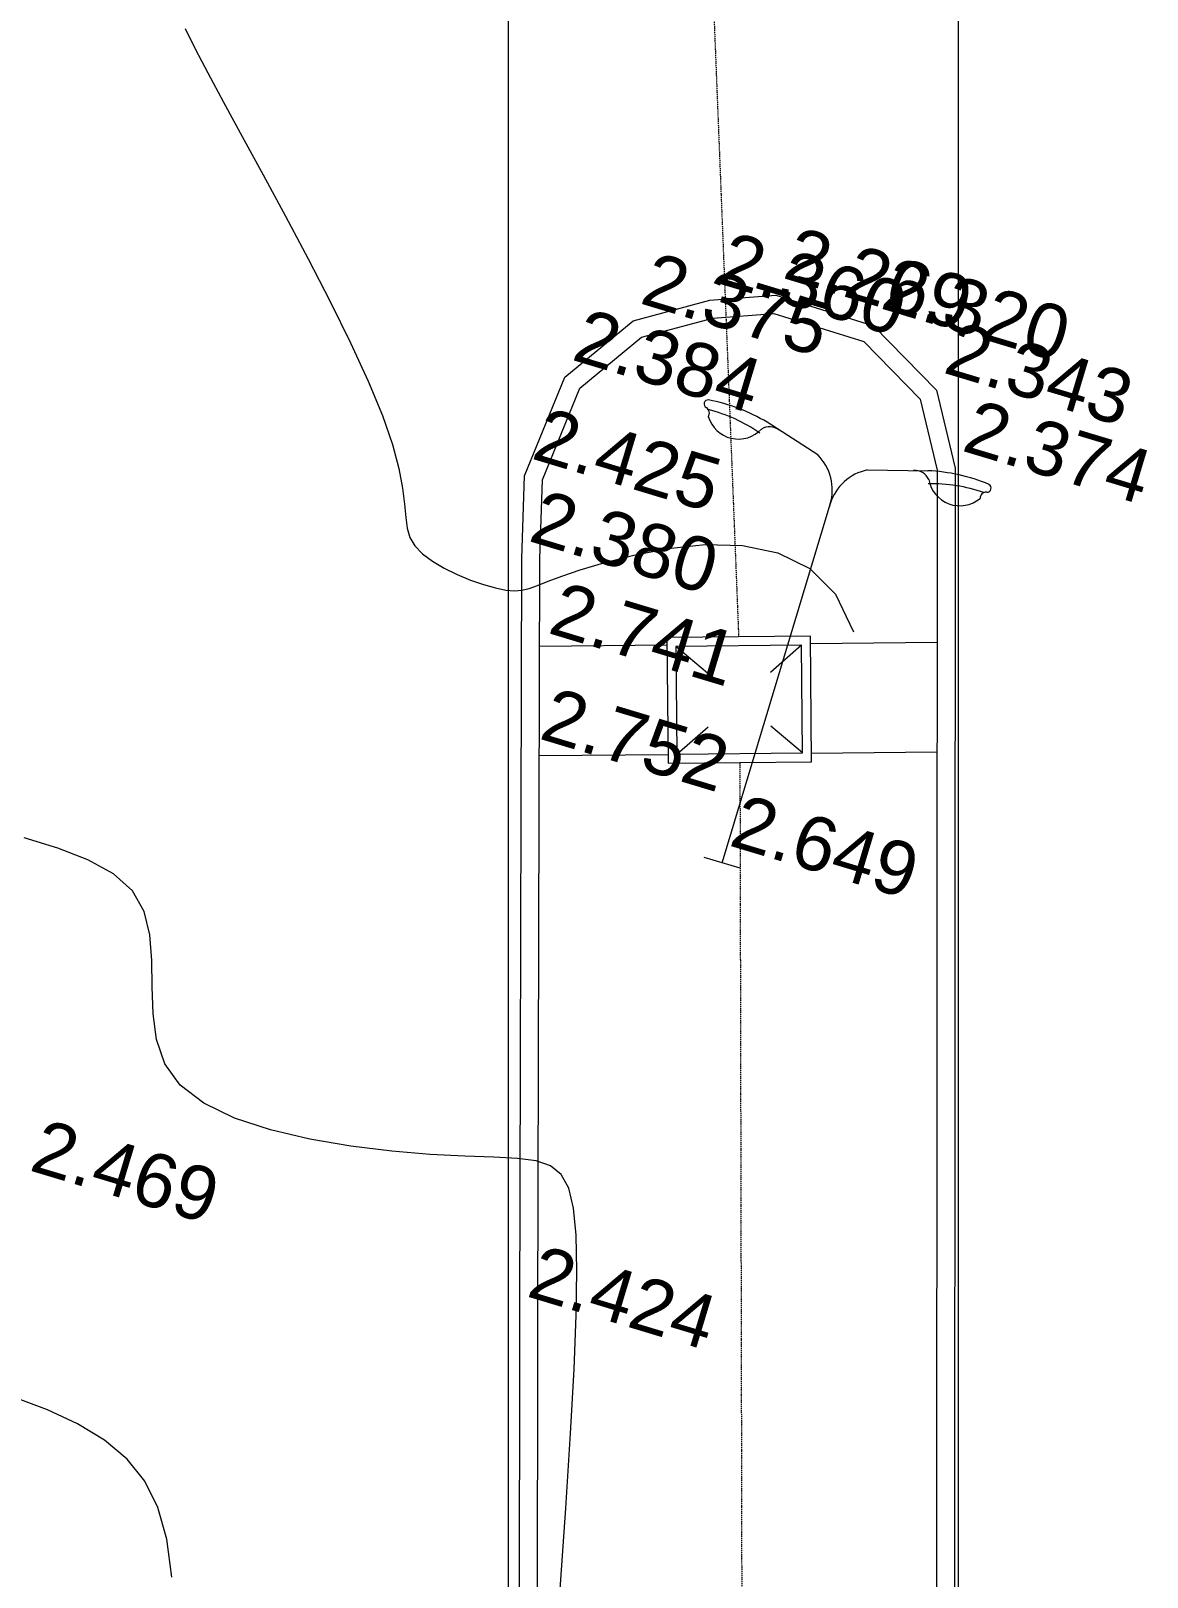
# Model space of a CAD drawing. Header units: millimetres. Extents: x -24439 to 198341, y -52871 to 149926.
# Drawn here: x 147462 to 159900, y 32502 to 49721 of the extents above; entities that cross this region are included whole.
import ezdxf

# ---------------------------------------------------------------- set-up
doc = ezdxf.new("R2010")
doc.units = ezdxf.units.MM
doc.linetypes.add('IMPORT-TNM', pattern=[22.86, 12.7, -5.08, 0, -5.08])
doc.linetypes.add('NET VAN', pattern=[1.06, 0.53, -0.53])
for name, color, linetype, lineweight in [('A-DETL-GENF-2', 9, 'NET VAN', 9), ('A-FLOR', 192, 'Continuous', 9), ('G-IMPT-1', 9, 'Continuous', 9), ('G-IMPT-5', 9, 'IMPORT-TNM', 9), ('G-IMPT-6', 7, 'Continuous', 9)]:
    doc.layers.add(name, color=color, linetype=linetype, lineweight=lineweight)
doc.styles.add('Arial_1', font='arial_0.ttf', dxfattribs={"height": 600})

# ---------------------------------------------------------------- blocks, each defined once
blk = doc.blocks.new('NCV_TKCS_251209_TONG THE HIEN TRANG SAN DUONG - NCV_TKCS_HIEN TRANG_251209a_dwg_hg2-1612997-TKCS_MB ĐỊNH VỊ CAO ĐỘ THIẾT KẾ')
at = {"layer": 'G-IMPT-1'}
for p, q in [((563651611, 1144962883), (563651366, 1144962493)), ((563650698, 1144962285), (563650274, 1144962467)), ((563651968, 1144961738), (563651544, 1144961920))]:
    blk.add_line(p, q, dxfattribs=at)
at = {"layer": 'G-IMPT-1', "flags": 128}
blk.add_lwpolyline([(563650565, 1144961196), (563652093, 1144961672), (563651677, 1144963009), (563650149, 1144962533)], close=True, dxfattribs=at)
blk.add_lwpolyline([(563650631, 1144961321), (563651968, 1144961738), (563651611, 1144962883), (563650274, 1144962467), (563650631, 1144961321), (563650876, 1144961712)], dxfattribs=at)
blk = doc.blocks.new('NCV_TKCS_251209_TONG THE HIEN TRANG SAN DUONG - NCV_TKCS_HIEN TRANG_251209a_dwg_CS2-1612999-TKCS_MB ĐỊNH VỊ CAO ĐỘ THIẾT KẾ')
at = {"layer": 'G-IMPT-1'}
for p, q in [((-290, 4657), (-935, 4843)), ((290, 4657), (935, 4843)), ((210, 0), (-210, 0))]:
    blk.add_line(p, q, dxfattribs=at)
at = {"layer": 'G-IMPT-1', "flags": 128}
blk.add_lwpolyline([(0, 0), (0, 4145), (0, 4175), (0, 4145)], dxfattribs=at)
at = {"layer": 'G-IMPT-1'}
for centre, radius, start, end in [((-1623, 4848), 45.6, 101.0372, 258.9628), ((-1428, 2871), 2033, 75.9596, 95.7479), ((1428, 2871), 2033, 84.2521, 104.0404), ((1623, 4848), 45.6, 281.0372, 78.9628), ((-1647, 4736), 69.3, 28.4843, 76.9887), ((-1522, 3064), 1727, 71.7052, 92.7174), ((-1647, 4736), 69.3, 342.3837, 28.0836), ((-1288, 4908), 351, 213.3488, 333.7855), ((-845, 4640), 170, 68.732, 138.4593), ((-546, 4175), 546, 360, 62.0291), ((546, 4175), 546, 117.9709, 180), ((845, 4640), 170, 41.5407, 111.268), ((1288, 4908), 351, 206.2145, 326.6512), ((1522, 3064), 1727, 87.2826, 108.2948), ((1647, 4736), 69.3, 151.9164, 197.6163), ((1647, 4736), 69.3, 103.0113, 151.5157)]:
    blk.add_arc(centre, radius, start, end, dxfattribs=at)
blk = doc.blocks.new('NCV_TKCS_251209_TONG THE HIEN TRANG SAN DUONG - NCV_TKCS_HIEN TRANG_251209a_dwg-1612995-TKCS_MB ĐỊNH VỊ CAO ĐỘ THIẾT KẾ')
at = {"layer": 'G-IMPT-1'}
for p, q in [((563632306, 1145032196), (563630960, 1145031776)), ((563629433, 1145031301), (563628076, 1145030878)), ((563632657, 1145031026), (563631323, 1145030610)), ((563629796, 1145030135), (563628425, 1145029708))]:
    blk.add_line(p, q, dxfattribs=at)
at = {"layer": 'G-IMPT-1', "flags": 128}
for points in [[(563627144, 1145019771), (563626966, 1145020161), (563626771, 1145020469), (563626547, 1145020707), (563626287, 1145020886), (563625983, 1145021016), (563625644, 1145021103), (563625279, 1145021156), (563624898, 1145021179)], [(563631338, 1145020841), (563631126, 1145021774), (563630937, 1145022585), (563630768, 1145023280), (563630617, 1145023864), (563630481, 1145024341), (563630358, 1145024717), (563630243, 1145024997), (563630129, 1145025193), (563630005, 1145025315), (563629863, 1145025374), (563629693, 1145025381), (563629485, 1145025347), (563629230, 1145025283), (563628917, 1145025201), (563628543, 1145025110), (563628121, 1145025021), (563627670, 1145024942), (563627210, 1145024884), (563626759, 1145024856), (563626336, 1145024867), (563625961, 1145024926), (563625651, 1145025044), (563625420, 1145025224), (563625254, 1145025455), (563625134, 1145025719), (563625039, 1145026001), (563624950, 1145026283), (563624847, 1145026549), (563624710, 1145026781), (563624519, 1145026963), (563624261, 1145027084), (563623944, 1145027152), (563623583, 1145027179), (563623192, 1145027179)], [(563622312, 1145036326), (563622483, 1145036143), (563622696, 1145035926), (563622956, 1145035667), (563623266, 1145035361), (563623614, 1145035018), (563623984, 1145034650), (563624363, 1145034267), (563624735, 1145033882), (563625085, 1145033508), (563625398, 1145033155), (563625660, 1145032835), (563625859, 1145032559), (563626004, 1145032323), (563626107, 1145032125), (563626180, 1145031960), (563626236, 1145031824), (563626286, 1145031712), (563626345, 1145031622), (563626423, 1145031549), (563626530, 1145031489), (563626661, 1145031441), (563626810, 1145031404), (563626967, 1145031378), (563627126, 1145031363), (563627280, 1145031356), (563627420, 1145031359), (563627538, 1145031370), (563627632, 1145031390), (563627708, 1145031419), (563627780, 1145031462), (563627860, 1145031521), (563627959, 1145031599), (563628090, 1145031699), (563628265, 1145031824), (563628496, 1145031976), (563628790, 1145032154), (563629136, 1145032335), (563629517, 1145032495), (563629917, 1145032606), (563630320, 1145032642), (563630709, 1145032578), (563631068, 1145032387), (563631380, 1145032042)], [(563641282, 1144986147), (563640641, 1144988325), (563636393, 1145002426), (563630011, 1145023698), (563627604, 1145031759), (563627371, 1145032647), (563627483, 1145033830), (563628029, 1145034651), (563628783, 1145035116), (563629471, 1145035381), (563630611, 1145035371), (563631489, 1145034886), (563631938, 1145034114), (563645933, 1144987548)], [(563641474, 1144986205), (563640833, 1144988382), (563636585, 1145002484), (563630203, 1145023755), (563627797, 1145031813), (563627573, 1145032663), (563627677, 1145033761), (563628171, 1145034504), (563628872, 1145034936), (563629507, 1145035181), (563630559, 1145035171), (563631344, 1145034738), (563631753, 1145034034), (563645742, 1144987491)]]:
    blk.add_lwpolyline(points, dxfattribs=at)
at = {"layer": 'G-IMPT-5'}
for p, q in [((563621613, 1145056418), (563630171, 1145031619)), ((563630588, 1145030283), (563638311, 1145004845))]:
    blk.add_line(p, q, dxfattribs=at)
at = {"rotation": 0.0005022323020535149}
blk.add_blockref('NCV_TKCS_251209_TONG THE HIEN TRANG SAN DUONG - NCV_TKCS_HIEN TRANG_251209a_dwg_CS2-1612999-TKCS_MB ĐỊNH VỊ CAO ĐỘ THIẾT KẾ', (563630721, 1145029156), dxfattribs=at)
blk.add_blockref('NCV_TKCS_251209_TONG THE HIEN TRANG SAN DUONG - NCV_TKCS_HIEN TRANG_251209a_dwg_hg2-1612997-TKCS_MB ĐỊNH VỊ CAO ĐỘ THIẾT KẾ', (-20742, 68849))
at = {"layer": 'G-IMPT-6', "char_height": 600, "width": 2511.85, "attachment_point": 1, "line_spacing_factor": 0.941778, "style": 'Arial_1'}
for s, insert in [('2.269', (563629471, 1145036188)), ('2.320', (563630611, 1145036178)), ('2.360', (563628783, 1145035923)), ('2.343', (563631489, 1145035693)), ('2.375', (563628029, 1145035458)), ('2.374', (563631938, 1145034921)), ('2.384', (563627483, 1145034637)), ('2.425', (563627371, 1145033454)), ('2.380', (563627604, 1145032566)), ('2.741', (563628107, 1145031647)), ('2.752', (563628353, 1145030492)), ('2.649', (563630721, 1145029963)), ('2.424', (563630011, 1145024505)), ('2.469', (563624300, 1145024250))]:
    blk.add_mtext(s, dxfattribs=dict(at, insert=insert))
blk = doc.blocks.new('NCV_TKCS_251209_TONG THE HIEN TRANG SAN DUONG - NCV_TKCS_251209_TONG THE HIEN TRANG SAN DUONG-1605292-TKCS_MB ĐỊNH VỊ CAO ĐỘ THIẾT KẾ')
at = {"rotation": 343.2379237072182}
blk.add_blockref('NCV_TKCS_251209_TONG THE HIEN TRANG SAN DUONG - NCV_TKCS_HIEN TRANG_251209a_dwg-1612995-TKCS_MB ĐỊNH VỊ CAO ĐỘ THIẾT KẾ', (-869777548, -933796959), dxfattribs=at)

msp = doc.modelspace()

# ---------------------------------------------------------------- linework, layer by layer
at = {"layer": 'A-FLOR'}
for p, q in [((152779.3, 109894.5), (152779.3, -3771.3)), ((157794.6, 109894.5), (157794.6, -3771.3))]:
    msp.add_line(p, q, dxfattribs=at)

# ---------------------------------------------------------------- block references
at = {"layer": 'A-DETL-GENF-2'}
msp.add_blockref('NCV_TKCS_251209_TONG THE HIEN TRANG SAN DUONG - NCV_TKCS_251209_TONG THE HIEN TRANG SAN DUONG-1605292-TKCS_MB ĐỊNH VỊ CAO ĐỘ THIẾT KẾ', (26103.5, 9888.2), dxfattribs=at)

doc.saveas('drawing.dxf')
